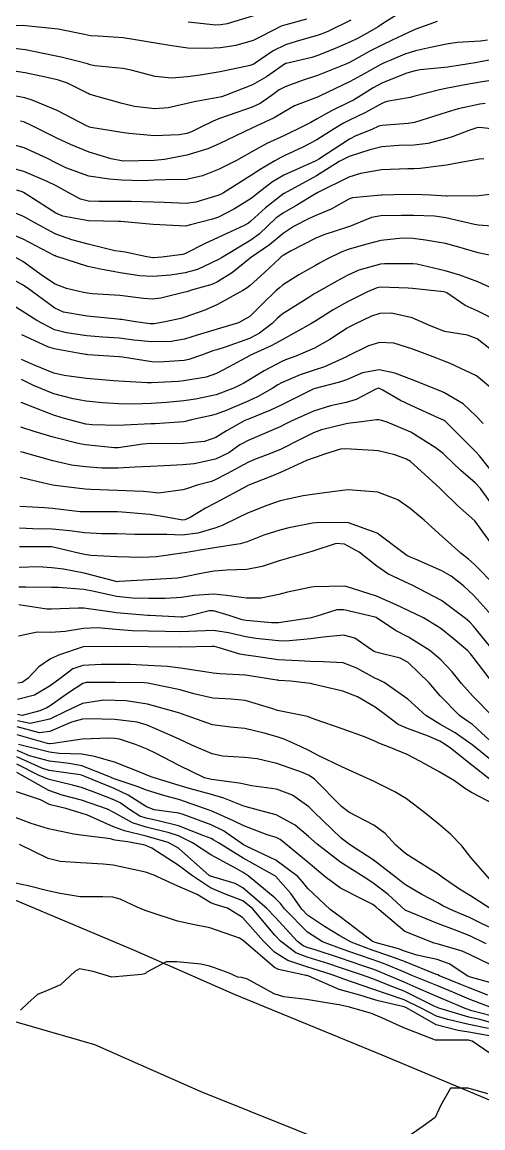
# Model space of a CAD drawing. Header units: metres. Extents: x 307586 to 320046, y 7427249 to 7434250.
# Drawn here: x 318675.9 to 318704.2, y 7430230.3 to 7430298.3 of the extents above; entities that cross this region are included whole.
import ezdxf

# ---------------------------------------------------------------- set-up
doc = ezdxf.new("R2010")
doc.units = ezdxf.units.M
doc.header["$MEASUREMENT"] = 0
for name, color, linetype in [('Curvas de Nivel 1m', 11, 'Continuous'), ('Curvas de Nivel 5m', 15, 'Continuous'), ('Vias Primárias', 230, 'Continuous')]:
    doc.layers.add(name, color=color, linetype=linetype)

msp = doc.modelspace()

# ---------------------------------------------------------------- linework, layer by layer
at = {"layer": 'Curvas de Nivel 1m', "flags": 128}
for points, elevation in [([(318699.631, 7430299.19), (318698.088, 7430298.218), (318697.761, 7430298.008), (318697.231, 7430297.689), (318696.491, 7430297.281), (318696.074, 7430297.077), (318695.121, 7430296.661), (318694.06, 7430296.228), (318693.682, 7430296.111), (318692.105, 7430295.749), (318692.062, 7430295.741), (318690.89, 7430294.916), (318690.04, 7430294.431), (318688.408, 7430293.794), (318688.131, 7430293.699), (318688.031, 7430293.676), (318686.454, 7430293.388), (318686.025, 7430293.285), (318684.838, 7430293.021), (318684.02, 7430292.96), (318682.781, 7430293.103), (318682.024, 7430293.284), (318680.109, 7430293.812), (318680.032, 7430293.839), (318679.929, 7430293.892), (318678.656, 7430294.528), (318678.041, 7430294.73), (318677.008, 7430294.966), (318676.045, 7430295.162), (318675.361, 7430295.265)], 806), ([(318693.35, 7430298.477), (318692.087, 7430298.114), (318691.809, 7430298.03), (318691.238, 7430297.758), (318690.49, 7430297.353), (318690.074, 7430297.16), (318689.007, 7430296.847), (318688.067, 7430296.707), (318687.218, 7430296.656), (318686.066, 7430296.681), (318685.078, 7430296.825), (318684.07, 7430297.002), (318682.709, 7430297.228), (318682.075, 7430297.325), (318680.547, 7430297.414), (318680.076, 7430297.454), (318679.7, 7430297.518), (318678.072, 7430297.845), (318677.49, 7430297.926), (318676.075, 7430298.069), (318675.942, 7430298.075), (318674.074, 7430298.034)], 808), ([(318690.092, 7430298.681), (318688.478, 7430298.185), (318688.086, 7430298.112), (318687.785, 7430298.104), (318686.088, 7430298.294)], 809), ([(318696.09, 7430298.412), (318694.673, 7430297.721), (318694.263, 7430297.544), (318694.079, 7430297.48), (318692.721, 7430297.095), (318692.07, 7430296.89), (318691.302, 7430296.52), (318690.197, 7430295.769), (318690.116, 7430295.706), (318690.052, 7430295.673), (318689.896, 7430295.617), (318688.047, 7430295.23), (318686.823, 7430295.034), (318686.044, 7430294.932), (318685.051, 7430294.843), (318684.044, 7430294.943), (318682.579, 7430295.334), (318682.049, 7430295.44), (318680.343, 7430295.594), (318680.051, 7430295.668), (318679.879, 7430295.721), (318679.174, 7430295.903), (318678.263, 7430296.124), (318678.055, 7430296.168), (318677.748, 7430296.231), (318676.059, 7430296.59), (318674.836, 7430296.734)], 807), ([(318704.507, 7430297.173), (318704.075, 7430297.114), (318702.662, 7430297.037), (318702.073, 7430296.951), (318700.986, 7430296.724), (318700.066, 7430296.529), (318699.41, 7430296.312), (318698.054, 7430295.738), (318698.015, 7430295.719), (318697.944, 7430295.681), (318696.734, 7430295.005), (318696.042, 7430294.631), (318694.161, 7430293.728), (318694.074, 7430293.687), (318694.032, 7430293.668), (318692.631, 7430293.137), (318692.019, 7430292.8), (318691.37, 7430292.399), (318690.003, 7430291.77), (318687.993, 7430290.8), (318687.298, 7430290.499), (318685.986, 7430290.098), (318684.629, 7430289.84), (318683.982, 7430289.783), (318682.112, 7430289.739), (318681.982, 7430289.749), (318681.339, 7430289.876), (318679.987, 7430290.283), (318678.841, 7430290.757), (318677.995, 7430291.154), (318676.432, 7430291.936), (318676.006, 7430292.126), (318675.757, 7430292.194)], 804), ([(318705.531, 7430296.118), (318704.056, 7430295.84), (318703.86, 7430295.807), (318702.722, 7430295.623), (318702.151, 7430295.529), (318702.052, 7430295.517), (318700.349, 7430295.348), (318700.049, 7430295.297), (318699.534, 7430295.143), (318698.042, 7430294.554), (318697.47, 7430294.254), (318696.586, 7430293.694), (318696.246, 7430293.481), (318696.028, 7430293.377), (318694.895, 7430292.841), (318694.012, 7430292.331), (318693.63, 7430292.113), (318692.898, 7430291.741), (318692.298, 7430291.449), (318691.999, 7430291.321), (318690.927, 7430290.827), (318689.988, 7430290.312), (318689.045, 7430289.784), (318687.977, 7430289.252), (318686.952, 7430288.832), (318685.971, 7430288.616), (318684.709, 7430288.577), (318683.97, 7430288.556), (318683.299, 7430288.527), (318681.97, 7430288.567), (318681.228, 7430288.62), (318679.967, 7430288.808), (318678.556, 7430289.33), (318677.978, 7430289.618), (318677.371, 7430289.926), (318675.989, 7430290.546), (318674.888, 7430290.853)], 803), ([(318705.228, 7430294.776), (318704.043, 7430294.588), (318703.218, 7430294.441), (318702.039, 7430294.228), (318701.545, 7430294.128), (318700.034, 7430293.726), (318699.735, 7430293.654), (318698.303, 7430293.401), (318698.027, 7430293.296), (318696.988, 7430292.721), (318696.011, 7430292.263), (318695.635, 7430292.079), (318695.071, 7430291.714), (318693.996, 7430291.039), (318693.131, 7430290.599), (318691.986, 7430290.068), (318691.774, 7430289.963), (318691.401, 7430289.756), (318690.511, 7430289.231), (318689.974, 7430288.883), (318688.255, 7430287.796), (318688.074, 7430287.686), (318687.96, 7430287.639), (318686.551, 7430287.217), (318685.953, 7430287.132), (318684.602, 7430287.192), (318683.954, 7430287.221), (318682.57, 7430287.245), (318681.954, 7430287.256), (318680.575, 7430287.255), (318679.947, 7430287.272), (318679.452, 7430287.401), (318678.501, 7430287.912), (318677.957, 7430288.211), (318677.394, 7430288.493), (318675.97, 7430289.091), (318674.421, 7430289.519)], 802), ([(318704.36, 7430293.273), (318704.027, 7430293.235), (318702.694, 7430292.952), (318702.02, 7430292.754), (318701.171, 7430292.483), (318700.01, 7430292.123), (318699.611, 7430292.054), (318698.007, 7430291.937), (318697.807, 7430291.881), (318697.387, 7430291.686), (318696.4, 7430291.295), (318695.997, 7430291.096), (318694.114, 7430289.858), (318693.983, 7430289.769), (318693.957, 7430289.756), (318693.901, 7430289.731), (318691.974, 7430288.866), (318691.265, 7430288.462), (318690.361, 7430287.766), (318690.143, 7430287.586), (318689.958, 7430287.441), (318688.924, 7430286.81), (318687.94, 7430286.296), (318687.58, 7430286.162), (318686.226, 7430285.817), (318686, 7430285.751), (318685.932, 7430285.739), (318683.933, 7430285.84), (318681.935, 7430286.014), (318681.789, 7430286.017), (318679.935, 7430286.062), (318678.375, 7430286.351), (318677.939, 7430286.544), (318676.279, 7430287.608), (318675.952, 7430287.817), (318675.867, 7430287.856), (318675.525, 7430287.946)], 801), ([(318704.266, 7430289.886), (318703.985, 7430289.86), (318703.772, 7430289.825), (318702.737, 7430289.622), (318701.982, 7430289.491), (318700.348, 7430289.277), (318699.979, 7430289.264), (318699.596, 7430289.273), (318697.978, 7430289.211), (318696.685, 7430288.984), (318695.973, 7430288.746), (318694.047, 7430287.803), (318693.963, 7430287.754), (318693.912, 7430287.721), (318692.705, 7430286.985), (318691.945, 7430286.559), (318691.47, 7430286.225), (318690.99, 7430285.759), (318690.45, 7430285.242), (318689.924, 7430284.876), (318688.119, 7430283.797), (318687.995, 7430283.716), (318687.911, 7430283.663), (318686.648, 7430283.066), (318685.898, 7430282.858), (318684.998, 7430282.727), (318683.895, 7430282.631), (318683.076, 7430282.671), (318681.898, 7430282.873), (318680.693, 7430283.09), (318679.903, 7430283.26), (318677.94, 7430283.892), (318677.913, 7430283.904), (318677.883, 7430283.92), (318675.923, 7430284.936), (318674.272, 7430285.614)], 799), ([(318705.966, 7430287.844), (318703.963, 7430287.6), (318702.008, 7430287.583), (318701.962, 7430287.587), (318701.018, 7430287.639), (318699.963, 7430287.675), (318698.742, 7430287.668), (318697.989, 7430287.653), (318697.962, 7430287.651), (318696.187, 7430287.47), (318695.958, 7430287.391), (318694.87, 7430286.79), (318693.943, 7430286.392), (318693.484, 7430286.183), (318692.611, 7430285.74), (318691.928, 7430285.287), (318691.086, 7430284.593), (318689.913, 7430283.793), (318689.884, 7430283.77), (318688.805, 7430282.881), (318687.89, 7430282.304), (318687.535, 7430282.156), (318686.347, 7430281.815), (318685.995, 7430281.705), (318685.881, 7430281.673), (318684.396, 7430281.316), (318683.877, 7430281.25), (318683.321, 7430281.292), (318681.879, 7430281.479), (318680.184, 7430281.583), (318679.88, 7430281.61), (318679.64, 7430281.653), (318678.588, 7430281.909), (318677.887, 7430282.175), (318677.185, 7430282.635), (318675.907, 7430283.569), (318675.211, 7430283.947)], 798), ([(318705.862, 7430285.652), (318703.936, 7430285.792), (318703.708, 7430285.832), (318701.942, 7430286.256), (318701.229, 7430286.352), (318699.944, 7430286.398), (318699.205, 7430286.4), (318697.943, 7430286.367), (318697.364, 7430286.264), (318695.966, 7430285.7), (318695.942, 7430285.69), (318694.431, 7430285.212), (318693.926, 7430284.996), (318692.375, 7430284.201), (318691.915, 7430283.93), (318691.811, 7430283.854), (318691.691, 7430283.752), (318690.776, 7430282.885), (318689.888, 7430282.089), (318689.707, 7430281.951), (318689.433, 7430281.777), (318687.874, 7430280.921), (318687.101, 7430280.577), (318685.866, 7430280.13), (318685.629, 7430280.058), (318684.565, 7430279.833), (318683.977, 7430279.723), (318683.862, 7430279.719), (318683.749, 7430279.729), (318682.835, 7430279.855), (318681.984, 7430279.988), (318681.864, 7430280.003), (318681.72, 7430280.016), (318679.866, 7430280.203), (318678.412, 7430280.455), (318677.871, 7430280.691), (318676.166, 7430281.937), (318675.886, 7430282.136), (318675.482, 7430282.351)], 797), ([(318705.8, 7430283.696), (318703.918, 7430284.101), (318702.742, 7430284.439), (318701.923, 7430284.669), (318700.69, 7430284.878), (318699.926, 7430284.97), (318699.27, 7430285.004), (318697.925, 7430284.863), (318696.995, 7430284.617), (318695.919, 7430284.292), (318695.483, 7430284.139), (318694.614, 7430283.713), (318694.161, 7430283.465), (318693.907, 7430283.326), (318692.883, 7430282.751), (318691.888, 7430282.11), (318691.691, 7430281.947), (318691.475, 7430281.754), (318690.666, 7430280.971), (318689.867, 7430280.17), (318689.171, 7430279.78), (318687.859, 7430279.397), (318686.64, 7430279.027), (318685.853, 7430278.791), (318685.034, 7430278.645), (318683.851, 7430278.617), (318682.728, 7430278.733), (318681.853, 7430278.838), (318680.82, 7430278.914), (318679.85, 7430278.999), (318678.596, 7430279.165), (318677.855, 7430279.368), (318676.766, 7430279.931), (318675.869, 7430280.512), (318674.479, 7430281.352)], 796), ([(318705.729, 7430279.581), (318703.872, 7430280.528), (318703.127, 7430280.863), (318701.987, 7430281.628), (318701.884, 7430281.681), (318701.817, 7430281.698), (318699.887, 7430281.908), (318699.615, 7430281.926), (318697.887, 7430281.982), (318697.637, 7430281.932), (318697.112, 7430281.688), (318696.293, 7430281.281), (318695.877, 7430281.072), (318694.999, 7430280.581), (318693.864, 7430279.862), (318693.622, 7430279.724), (318691.853, 7430278.743), (318691.217, 7430278.388), (318689.873, 7430277.77), (318689.853, 7430277.759), (318688.555, 7430277.066), (318687.826, 7430276.679), (318687.182, 7430276.447), (318685.819, 7430276.212), (318685.463, 7430276.179), (318683.817, 7430276.1), (318683.558, 7430276.103), (318681.818, 7430276.191), (318681.476, 7430276.213), (318679.818, 7430276.37), (318678.457, 7430276.548), (318677.821, 7430276.701), (318676.559, 7430277.199), (318675.829, 7430277.541)], 794), ([(318705.412, 7430277.584), (318703.855, 7430278.808), (318703.272, 7430279.023), (318701.859, 7430279.252), (318700.881, 7430279.64), (318699.867, 7430280.096), (318698.588, 7430280.387), (318697.87, 7430280.37), (318697.353, 7430280.2), (318696.301, 7430279.696), (318696.013, 7430279.547), (318695.861, 7430279.461), (318694.792, 7430278.772), (318693.848, 7430278.24), (318692.701, 7430277.737), (318692.072, 7430277.514), (318691.838, 7430277.415), (318690.751, 7430276.839), (318689.82, 7430276.272), (318689.511, 7430276.081), (318688.927, 7430275.783), (318687.809, 7430275.369), (318686.526, 7430275.093), (318685.805, 7430274.984), (318684.752, 7430274.882), (318683.803, 7430274.822), (318682.736, 7430274.79), (318681.802, 7430274.812), (318680.816, 7430274.867), (318679.804, 7430274.973), (318679.011, 7430275.108), (318677.808, 7430275.417), (318676.561, 7430275.933), (318675.817, 7430276.308)], 793), ([(318704.958, 7430275.589), (318703.827, 7430276.538), (318702.157, 7430277.306), (318701.84, 7430277.422), (318701.324, 7430277.635), (318699.848, 7430278.198), (318698.731, 7430278.546), (318697.852, 7430278.589), (318697.168, 7430278.369), (318695.843, 7430277.716), (318695.814, 7430277.7), (318694.459, 7430277.088), (318693.83, 7430276.878), (318692.968, 7430276.59), (318691.818, 7430276.093), (318691.597, 7430275.972), (318691.244, 7430275.756), (318690.335, 7430275.237), (318689.805, 7430274.992), (318688.416, 7430274.407), (318687.797, 7430274.17), (318687.506, 7430274.093), (318686.292, 7430273.815), (318685.895, 7430273.716), (318685.791, 7430273.701), (318684.05, 7430273.577), (318683.789, 7430273.568), (318682.16, 7430273.492), (318681.787, 7430273.476), (318680.169, 7430273.505), (318679.788, 7430273.558), (318678.475, 7430273.91), (318677.939, 7430274.062), (318677.795, 7430274.109), (318677.488, 7430274.231), (318675.802, 7430274.887)], 792), ([(318704.226, 7430273.596), (318703.797, 7430274.053), (318703.004, 7430274.811), (318701.812, 7430275.507), (318701.515, 7430275.633), (318699.823, 7430276.305), (318698.802, 7430276.692), (318697.831, 7430276.893), (318696.801, 7430276.717), (318695.822, 7430276.29), (318695.391, 7430276.132), (318693.813, 7430275.72), (318691.803, 7430274.731), (318691.14, 7430274.416), (318689.794, 7430273.873), (318689.559, 7430273.774), (318688.432, 7430273.141), (318687.777, 7430272.744), (318687.081, 7430272.5), (318685.771, 7430272.365), (318685.247, 7430272.349), (318683.771, 7430272.358), (318683.29, 7430272.327), (318681.766, 7430272.095), (318681.548, 7430272.09), (318679.769, 7430272.278), (318679.305, 7430272.362), (318677.775, 7430272.758), (318676.597, 7430273.115), (318675.784, 7430273.372)], 791), ([(318704.973, 7430268.345), (318704.077, 7430269.597), (318703.746, 7430269.949), (318702.847, 7430270.707), (318701.903, 7430271.628), (318701.765, 7430271.759), (318701.286, 7430272.119), (318699.784, 7430273.073), (318698.316, 7430273.672), (318697.915, 7430273.799), (318697.794, 7430273.822), (318697.663, 7430273.813), (318696.75, 7430273.69), (318695.898, 7430273.592), (318695.791, 7430273.575), (318694.288, 7430273.212), (318693.783, 7430273.028), (318692.92, 7430272.588), (318691.767, 7430272.004), (318691.588, 7430271.929), (318691.142, 7430271.756), (318690.15, 7430271.375), (318689.757, 7430271.197), (318688.459, 7430270.498), (318687.746, 7430270.125), (318687.51, 7430270.038), (318686.631, 7430269.811), (318685.976, 7430269.582), (318685.74, 7430269.507), (318684.252, 7430269.32), (318683.738, 7430269.364), (318683.304, 7430269.412), (318681.739, 7430269.485), (318680.096, 7430269.53), (318679.738, 7430269.554), (318677.873, 7430269.786), (318677.741, 7430269.81), (318677.2, 7430269.925), (318675.746, 7430270.275)], 789), ([(318705.205, 7430265.585), (318703.723, 7430267.6), (318702.66, 7430268.544), (318701.741, 7430269.438), (318701.546, 7430269.632), (318699.759, 7430271.255), (318699.517, 7430271.411), (318698.789, 7430271.665), (318697.766, 7430271.906), (318697.508, 7430271.942), (318695.768, 7430272.043), (318695.461, 7430272.01), (318694.474, 7430271.713), (318693.96, 7430271.519), (318693.76, 7430271.461), (318693.351, 7430271.318), (318691.751, 7430270.583), (318691.171, 7430270.334), (318689.743, 7430269.783), (318689.722, 7430269.77), (318687.732, 7430268.689), (318687.153, 7430268.382), (318686.207, 7430267.815), (318685.877, 7430267.662), (318685.72, 7430267.65), (318684.73, 7430267.83), (318683.725, 7430268.003), (318682.007, 7430268.148), (318681.726, 7430268.162), (318681.435, 7430268.164), (318679.717, 7430268.159), (318679.439, 7430268.173), (318677.72, 7430268.359), (318677.242, 7430268.402), (318675.721, 7430268.499)], 788), ([(318705.014, 7430263.587), (318703.686, 7430264.949), (318703.33, 7430265.246), (318702.863, 7430265.612), (318701.708, 7430266.642), (318700.602, 7430267.641), (318699.73, 7430268.376), (318698.976, 7430268.903), (318697.74, 7430269.378), (318695.924, 7430269.515), (318695.741, 7430269.497), (318694.166, 7430269.288), (318693.738, 7430269.231), (318693.155, 7430269.146), (318691.734, 7430268.833), (318690.929, 7430268.56), (318689.726, 7430268.086), (318689.092, 7430267.779), (318688.177, 7430267.332), (318687.713, 7430267.164), (318686.675, 7430266.844), (318685.707, 7430266.735), (318684.77, 7430266.766), (318683.707, 7430266.767), (318682.79, 7430266.771), (318681.707, 7430266.807), (318680.77, 7430266.811), (318679.703, 7430266.874), (318678.799, 7430266.998), (318677.705, 7430267.102), (318676.514, 7430267.123), (318675.705, 7430267.163)], 787), ([(318704.943, 7430261.587), (318703.664, 7430263.015), (318703.017, 7430263.61), (318702.257, 7430264.2), (318701.682, 7430264.541), (318700.104, 7430265.23), (318699.69, 7430265.402), (318699.525, 7430265.486), (318699.292, 7430265.656), (318697.711, 7430266.856), (318695.937, 7430267.481), (318695.72, 7430267.505), (318693.947, 7430267.49), (318693.719, 7430267.463), (318692.273, 7430267.183), (318691.712, 7430267.044), (318690.742, 7430266.725), (318689.701, 7430266.318), (318689.28, 7430266.196), (318687.695, 7430265.944), (318687.57, 7430265.926), (318686.819, 7430265.809), (318685.865, 7430265.645), (318685.691, 7430265.617), (318684.119, 7430265.405), (318683.688, 7430265.367), (318683.2, 7430265.359), (318681.688, 7430265.398), (318680.092, 7430265.482), (318679.689, 7430265.546), (318679.406, 7430265.61), (318678.118, 7430265.914), (318677.773, 7430265.998), (318677.694, 7430266.007), (318677.605, 7430266.009), (318675.694, 7430266.003)], 786), ([(318704.872, 7430257.587), (318703.619, 7430259.227), (318703.456, 7430259.437), (318703.287, 7430259.605), (318702.385, 7430260.373), (318701.636, 7430260.982), (318700.559, 7430261.641), (318699.649, 7430262.074), (318698.873, 7430262.444), (318697.662, 7430262.968), (318695.804, 7430263.565), (318695.671, 7430263.586), (318693.83, 7430263.558), (318693.67, 7430263.539), (318692.185, 7430263.222), (318691.663, 7430263.073), (318690.574, 7430262.846), (318689.659, 7430262.848), (318688.43, 7430263.02), (318687.663, 7430263.107), (318686.454, 7430263.02), (318685.659, 7430262.889), (318684.66, 7430262.828), (318683.658, 7430262.839), (318682.658, 7430262.855), (318681.659, 7430262.965), (318680.284, 7430263.263), (318679.665, 7430263.376), (318678.079, 7430263.501), (318677.667, 7430263.513), (318676.08, 7430263.522), (318675.667, 7430263.525)], 784), ([(318704.796, 7430255.588), (318703.591, 7430256.814), (318702.906, 7430257.61), (318702.317, 7430258.326), (318701.617, 7430259.06), (318700.942, 7430259.637), (318699.631, 7430260.457), (318698.835, 7430260.862), (318697.643, 7430261.66), (318697.59, 7430261.681), (318695.65, 7430262.14), (318695.219, 7430262.135), (318693.928, 7430261.717), (318693.642, 7430261.635), (318693.537, 7430261.617), (318691.639, 7430261.33), (318691.212, 7430261.328), (318689.64, 7430261.475), (318689.393, 7430261.526), (318688.611, 7430261.785), (318687.647, 7430262.069), (318687.38, 7430262.07), (318686.316, 7430261.813), (318685.767, 7430261.693), (318685.642, 7430261.684), (318683.693, 7430261.789), (318683.642, 7430261.791), (318683.595, 7430261.793), (318682.855, 7430261.852), (318681.644, 7430261.958), (318681.546, 7430261.97), (318679.648, 7430262.228), (318679.3, 7430262.243), (318677.647, 7430262.168), (318677.386, 7430262.184), (318675.65, 7430262.442)], 783), ([(318705.204, 7430253.583), (318703.568, 7430255.073), (318703.258, 7430255.293), (318702.794, 7430255.612), (318701.591, 7430256.854), (318700.908, 7430257.637), (318699.615, 7430258.893), (318699.122, 7430259.162), (318697.621, 7430259.536), (318697.519, 7430259.578), (318697.366, 7430259.683), (318696.327, 7430260.39), (318695.632, 7430260.58), (318694.377, 7430260.459), (318693.629, 7430260.349), (318692.097, 7430260.212), (318691.628, 7430260.221), (318690.24, 7430260.375), (318689.63, 7430260.473), (318688.563, 7430260.717), (318687.634, 7430260.872), (318686.613, 7430260.83), (318685.633, 7430260.78), (318684.66, 7430260.802), (318683.633, 7430260.823), (318682.626, 7430260.848), (318681.633, 7430260.923), (318680.49, 7430261.026), (318679.634, 7430260.99), (318678.518, 7430260.793), (318677.631, 7430260.746), (318676.796, 7430260.764), (318675.629, 7430260.511)], 782), ([(318705.533, 7430252.231), (318703.85, 7430253.597), (318703.555, 7430253.84), (318702.515, 7430254.568), (318701.568, 7430255.092), (318700.707, 7430255.639), (318699.588, 7430256.63), (318698.144, 7430257.672), (318697.77, 7430257.843), (318697.605, 7430257.916), (318696.465, 7430258.545), (318695.615, 7430258.87), (318694.392, 7430258.935), (318693.615, 7430258.954), (318692.877, 7430258.993), (318691.616, 7430259.059), (318690.103, 7430259.28), (318689.619, 7430259.348), (318689.254, 7430259.411), (318687.982, 7430259.795), (318687.701, 7430259.876), (318687.624, 7430259.887), (318687.536, 7430259.889), (318685.623, 7430259.839), (318685.604, 7430259.84), (318683.623, 7430259.852), (318681.623, 7430259.87), (318679.643, 7430259.869), (318679.623, 7430259.866), (318678.151, 7430259.376), (318677.611, 7430259.117), (318676.896, 7430258.634), (318676.226, 7430257.934), (318675.869, 7430257.658), (318675.59, 7430257.619)], 781), ([(318704.929, 7430250.165), (318703.516, 7430250.895), (318703.079, 7430251.167), (318702.464, 7430251.616), (318701.531, 7430252.178), (318700.384, 7430252.798), (318699.547, 7430253.227), (318698.504, 7430253.666), (318697.815, 7430253.935), (318697.557, 7430254.051), (318696.92, 7430254.325), (318695.564, 7430254.809), (318693.889, 7430255.398), (318693.571, 7430255.516), (318693.416, 7430255.567), (318692.605, 7430255.735), (318691.576, 7430255.952), (318691.288, 7430256.042), (318689.585, 7430256.561), (318688.729, 7430256.64), (318687.586, 7430256.691), (318686.428, 7430256.974), (318685.594, 7430257.21), (318683.873, 7430257.563), (318683.6, 7430257.619), (318683.401, 7430257.644), (318681.591, 7430257.666), (318679.809, 7430257.67), (318679.59, 7430257.604), (318678.717, 7430257.035), (318677.576, 7430256.234), (318677.382, 7430256.115), (318676.957, 7430255.926), (318675.873, 7430255.633), (318675.57, 7430255.689)], 779), ([(318704.62, 7430245.588), (318703.473, 7430246.909), (318702.925, 7430247.608), (318702.217, 7430248.345), (318701.496, 7430248.947), (318700.645, 7430249.639), (318699.512, 7430250.518), (318698.8, 7430250.945), (318697.522, 7430251.573), (318697.292, 7430251.682), (318695.535, 7430252.487), (318694.086, 7430253.173), (318693.549, 7430253.453), (318693, 7430253.728), (318691.991, 7430254.177), (318691.559, 7430254.327), (318690.761, 7430254.558), (318689.564, 7430254.838), (318688.689, 7430254.908), (318687.566, 7430255.061), (318685.66, 7430255.731), (318685.572, 7430255.77), (318685.43, 7430255.821), (318683.58, 7430256.331), (318682.26, 7430256.537), (318681.58, 7430256.566), (318680.889, 7430256.568), (318679.578, 7430256.373), (318678.572, 7430255.905), (318677.568, 7430255.409), (318676.361, 7430255.136), (318675.567, 7430255.311)], 778), ([(318704.948, 7430243.585), (318703.442, 7430244.544), (318702.785, 7430244.948), (318701.799, 7430245.625), (318701.457, 7430245.883), (318700.807, 7430246.292), (318699.475, 7430247.131), (318698.866, 7430247.659), (318698.198, 7430248.378), (318697.495, 7430248.889), (318695.964, 7430249.695), (318695.506, 7430250.046), (318693.85, 7430251.717), (318693.526, 7430251.953), (318693.121, 7430252.134), (318691.537, 7430252.685), (318690.33, 7430252.973), (318689.542, 7430253.059), (318688.196, 7430253.137), (318687.545, 7430253.279), (318686.295, 7430253.813), (318685.556, 7430254.159), (318684.961, 7430254.424), (318683.565, 7430255.034), (318682.94, 7430255.223), (318681.568, 7430255.384), (318680.015, 7430255.439), (318679.568, 7430255.417), (318678.893, 7430255.227), (318677.56, 7430254.655), (318676.922, 7430254.564), (318675.563, 7430254.933)], 777), ([(318705.413, 7430242.24), (318704.208, 7430242.805), (318703.427, 7430243.181), (318702.405, 7430243.615), (318701.743, 7430243.932), (318701.438, 7430244.101), (318700.462, 7430244.62), (318699.449, 7430245.209), (318699.196, 7430245.399), (318698.891, 7430245.658), (318697.469, 7430246.75), (318696.009, 7430247.695), (318695.487, 7430248.091), (318693.812, 7430249.717), (318693.506, 7430250.011), (318692.504, 7430250.726), (318691.516, 7430251.101), (318689.97, 7430251.314), (318689.519, 7430251.402), (318689.213, 7430251.468), (318687.522, 7430251.691), (318687.076, 7430251.804), (318685.534, 7430252.561), (318684.062, 7430253.318), (318683.549, 7430253.564), (318682.834, 7430253.851), (318681.86, 7430254.169), (318681.556, 7430254.219), (318681.194, 7430254.236), (318679.556, 7430254.182), (318677.764, 7430253.917), (318677.581, 7430253.891), (318677.553, 7430253.894), (318677.425, 7430253.921), (318675.558, 7430254.453)], 776), ([(318705.377, 7430239.007), (318703.443, 7430239.539), (318703.382, 7430239.558), (318703.353, 7430239.571), (318703.294, 7430239.601), (318702.135, 7430240.363), (318701.393, 7430240.619), (318700.151, 7430240.887), (318699.398, 7430241.146), (318699.021, 7430241.278), (318697.592, 7430241.677), (318697.404, 7430241.745), (318697.156, 7430241.933), (318695.426, 7430243.247), (318694.818, 7430243.706), (318693.446, 7430244.986), (318693.122, 7430245.398), (318692.828, 7430245.729), (318691.468, 7430246.726), (318689.65, 7430247.598), (318689.482, 7430247.68), (318689.347, 7430247.772), (318688.246, 7430248.544), (318687.494, 7430248.909), (318685.774, 7430249.543), (318685.501, 7430249.617), (318683.983, 7430249.835), (318683.505, 7430250.012), (318682.382, 7430250.727), (318681.516, 7430251.134), (318679.719, 7430251.888), (318679.524, 7430251.965), (318679.433, 7430251.983), (318677.528, 7430252.26), (318677.065, 7430252.39), (318675.54, 7430253.085)], 773), ([(318704.661, 7430240.317), (318703.396, 7430240.939), (318702.932, 7430241.141), (318701.402, 7430241.588), (318701.206, 7430241.632), (318699.414, 7430242.356), (318697.837, 7430243.674), (318697.629, 7430243.871), (318697.436, 7430244.013), (318696.785, 7430244.341), (318695.446, 7430245.021), (318694.511, 7430245.709), (318693.466, 7430246.588), (318692.073, 7430247.741), (318691.743, 7430248.004), (318691.487, 7430248.138), (318690.949, 7430248.295), (318689.494, 7430248.853), (318688.875, 7430249.158), (318687.503, 7430249.773), (318687.423, 7430249.801), (318685.509, 7430250.463), (318684.637, 7430250.703), (318683.515, 7430251.039), (318682.937, 7430251.269), (318681.522, 7430251.748), (318681.198, 7430251.873), (318679.533, 7430252.544), (318678.762, 7430252.674), (318677.537, 7430252.829), (318676.324, 7430253.15), (318675.546, 7430253.488)], 774), ([(318704.522, 7430238.438), (318703.376, 7430238.875), (318702.856, 7430239.086), (318701.535, 7430239.628), (318701.433, 7430239.679), (318701.384, 7430239.695), (318701.29, 7430239.725), (318699.391, 7430240.503), (318698.55, 7430240.818), (318697.398, 7430241.189), (318696.111, 7430241.693), (318695.409, 7430242.075), (318694.474, 7430242.653), (318693.427, 7430243.344), (318693.067, 7430243.725), (318692.393, 7430244.686), (318691.453, 7430245.75), (318689.469, 7430246.859), (318687.948, 7430247.793), (318687.662, 7430247.975), (318687.486, 7430248.062), (318687.051, 7430248.241), (318685.493, 7430248.848), (318684.148, 7430249.182), (318683.498, 7430249.315), (318683.101, 7430249.45), (318682.464, 7430249.856), (318681.901, 7430250.258), (318681.509, 7430250.447), (318680.57, 7430250.822), (318679.516, 7430251.208), (318678.966, 7430251.347), (318677.521, 7430251.697), (318676.953, 7430251.926), (318675.534, 7430252.646)], 772), ([(318704.929, 7430237.584), (318703.369, 7430238.187), (318702.366, 7430238.609), (318701.377, 7430239.018), (318699.832, 7430239.646), (318699.385, 7430239.841), (318698.097, 7430240.377), (318697.392, 7430240.629), (318695.972, 7430241.119), (318695.399, 7430241.316), (318694.345, 7430241.711), (318693.412, 7430242.298), (318692.015, 7430243.741), (318691.753, 7430244.062), (318691.439, 7430244.397), (318689.77, 7430245.767), (318689.456, 7430245.977), (318689.022, 7430246.214), (318687.472, 7430247.073), (318686.346, 7430247.811), (318685.487, 7430248.236), (318684.901, 7430248.413), (318683.492, 7430248.759), (318682.661, 7430249.023), (318681.5, 7430249.677), (318681.124, 7430249.874), (318679.508, 7430250.428), (318678.328, 7430250.725), (318677.514, 7430251.011), (318675.862, 7430251.937), (318675.526, 7430252.131)], 771), ([(318705.348, 7430236.573), (318704.02, 7430236.926), (318703.355, 7430237.087), (318701.513, 7430237.628), (318701.401, 7430237.667), (318701.363, 7430237.684), (318701.267, 7430237.728), (318699.373, 7430238.668), (318698.666, 7430238.951), (318697.381, 7430239.448), (318696.745, 7430239.686), (318695.387, 7430240.135), (318694.743, 7430240.353), (318693.393, 7430240.771), (318692.707, 7430241.041), (318691.751, 7430241.745), (318691.409, 7430242.122), (318690.042, 7430243.764), (318689.438, 7430244.237), (318688.32, 7430244.665), (318687.445, 7430245.027), (318686.284, 7430245.812), (318685.462, 7430246.435), (318683.838, 7430247.476), (318683.48, 7430247.638), (318683.32, 7430247.682), (318682.335, 7430247.857), (318681.569, 7430247.963), (318681.475, 7430247.987), (318681.294, 7430248.054), (318679.479, 7430248.271), (318679.036, 7430248.34), (318677.484, 7430248.658), (318676.424, 7430248.996), (318675.494, 7430249.343)], 769), ([(318704.561, 7430236.372), (318703.348, 7430236.632), (318702.048, 7430236.924), (318701.356, 7430237.136), (318700.411, 7430237.64), (318699.368, 7430238.149), (318698.229, 7430238.524), (318697.374, 7430238.813), (318695.662, 7430239.415), (318695.381, 7430239.511), (318694.874, 7430239.705), (318693.388, 7430240.18), (318692.22, 7430240.566), (318691.396, 7430241.076), (318690.721, 7430241.757), (318689.424, 7430243.201), (318688.504, 7430243.784), (318687.67, 7430244.031), (318687.436, 7430244.138), (318686.635, 7430244.615), (318685.446, 7430245.137), (318683.921, 7430245.835), (318683.455, 7430245.999), (318681.932, 7430246.335), (318681.458, 7430246.42), (318680.853, 7430246.482), (318679.46, 7430246.565), (318678.203, 7430246.651), (318677.462, 7430246.84), (318675.701, 7430247.707)], 768), ([(318705.079, 7430235.84), (318703.341, 7430236.156), (318702.692, 7430236.26), (318701.347, 7430236.599), (318699.508, 7430237.649), (318699.364, 7430237.711), (318697.77, 7430238.077), (318697.368, 7430238.2), (318696.634, 7430238.424), (318695.374, 7430238.783), (318693.511, 7430239.59), (318693.382, 7430239.633), (318693.309, 7430239.648), (318692.963, 7430239.726), (318691.641, 7430240.002), (318691.387, 7430240.126), (318689.489, 7430241.769), (318689.404, 7430241.841), (318689.247, 7430241.931), (318687.414, 7430242.566), (318686.463, 7430242.763), (318685.42, 7430242.977), (318683.734, 7430243.532), (318683.43, 7430243.641), (318682.947, 7430243.847), (318681.902, 7430244.328), (318681.439, 7430244.455), (318680.833, 7430244.482), (318679.439, 7430244.486), (318678.207, 7430244.675), (318677.442, 7430244.85), (318676.231, 7430245.147), (318675.447, 7430245.318)], 767), ([(318705.321, 7430234.385), (318703.556, 7430235.598), (318703.334, 7430235.655), (318703.273, 7430235.662), (318701.333, 7430235.662), (318701.302, 7430235.661), (318699.345, 7430236.427), (318697.989, 7430237.035), (318697.357, 7430237.298), (318696.002, 7430237.694), (318695.364, 7430237.835), (318695.2, 7430237.867), (318693.367, 7430238.167), (318691.959, 7430238.331), (318691.371, 7430238.517), (318689.735, 7430239.411), (318689.38, 7430239.514), (318689.141, 7430239.534), (318688.591, 7430239.782), (318687.697, 7430240.106), (318687.387, 7430240.209), (318686.859, 7430240.334), (318685.39, 7430240.491), (318684.727, 7430240.489), (318683.529, 7430239.839), (318683.454, 7430239.768), (318683.382, 7430239.736), (318683.231, 7430239.693), (318681.378, 7430239.547), (318680.226, 7430239.882), (318679.384, 7430240.046), (318679.099, 7430239.894), (318678.214, 7430239.064), (318677.365, 7430238.699), (318676.812, 7430238.474), (318676.221, 7430237.931), (318675.769, 7430237.516)], 766)]:
    msp.add_lwpolyline(points, dxfattribs=dict(at, elevation=elevation))
at = {"layer": 'Curvas de Nivel 5m', "flags": 128}
for points, elevation in [([(318701.399, 7430298.327), (318700.085, 7430297.856), (318699.641, 7430297.657), (318698.592, 7430297.155), (318698.071, 7430296.912), (318697.259, 7430296.494), (318696.055, 7430295.832), (318695.969, 7430295.786), (318695.772, 7430295.704), (318694.046, 7430295.004), (318693.091, 7430294.691), (318692.039, 7430294.315), (318691.677, 7430294.113), (318691.184, 7430293.758), (318690.503, 7430293.288), (318690.022, 7430293.057), (318689.081, 7430292.72), (318688.011, 7430292.355), (318687.608, 7430292.205), (318686.826, 7430291.812), (318686.281, 7430291.536), (318685.999, 7430291.445), (318685.534, 7430291.363), (318683.997, 7430291.287), (318682.427, 7430291.438), (318681.999, 7430291.504), (318680.081, 7430291.81), (318680.002, 7430291.83), (318679.959, 7430291.847), (318679.87, 7430291.892), (318678.017, 7430292.86), (318676.468, 7430293.494), (318676.028, 7430293.625), (318674.266, 7430293.967)], 805), ([(318706.003, 7430291.58), (318704.006, 7430291.801), (318703.834, 7430291.783), (318703.359, 7430291.616), (318702.378, 7430291.247), (318701.998, 7430291.124), (318700.823, 7430290.813), (318699.994, 7430290.709), (318699.032, 7430290.703), (318697.992, 7430290.61), (318697.247, 7430290.431), (318695.986, 7430290.027), (318695.377, 7430289.709), (318693.974, 7430288.825), (318691.987, 7430287.75), (318691.97, 7430287.743), (318690.838, 7430286.872), (318689.937, 7430286.04), (318689.785, 7430285.923), (318689.515, 7430285.776), (318687.925, 7430285.034), (318687.076, 7430284.654), (318685.915, 7430284.049), (318685.748, 7430283.988), (318684.464, 7430283.834), (318683.965, 7430283.786), (318683.912, 7430283.787), (318683.541, 7430283.846), (318682.194, 7430284.144), (318681.916, 7430284.182), (318681.564, 7430284.226), (318679.92, 7430284.639), (318678.921, 7430284.903), (318677.926, 7430285.25), (318676.644, 7430285.933), (318675.937, 7430286.336), (318674.789, 7430286.8)], 800), ([(318705.477, 7430281.584), (318703.894, 7430282.306), (318702.796, 7430282.72), (318701.903, 7430282.996), (318700.156, 7430283.401), (318699.91, 7430283.424), (318698.164, 7430283.421), (318697.909, 7430283.39), (318696.575, 7430283.021), (318695.898, 7430282.729), (318695.236, 7430282.363), (318694.107, 7430281.718), (318693.967, 7430281.635), (318693.882, 7430281.585), (318693.505, 7430281.351), (318691.869, 7430280.327), (318691.557, 7430280.063), (318691.252, 7430279.756), (318690.474, 7430279.146), (318689.854, 7430278.834), (318688.349, 7430278.294), (318687.846, 7430278.138), (318687.589, 7430278.059), (318686.894, 7430277.809), (318686.122, 7430277.533), (318685.838, 7430277.477), (318684.291, 7430277.38), (318683.836, 7430277.397), (318682.039, 7430277.668), (318681.84, 7430277.691), (318679.896, 7430277.825), (318679.832, 7430277.833), (318679.78, 7430277.839), (318679.42, 7430277.896), (318677.837, 7430278.189), (318677.446, 7430278.317), (318675.85, 7430279.056)], 795), ([(318705.117, 7430270.218), (318704.01, 7430271.598), (318703.767, 7430271.867), (318702.017, 7430273.627), (318701.901, 7430273.736), (318701.795, 7430273.799), (318701.494, 7430273.935), (318699.803, 7430274.702), (318699.154, 7430275.007), (318698.014, 7430275.677), (318697.814, 7430275.763), (318697.738, 7430275.757), (318697.589, 7430275.682), (318696.422, 7430275.079), (318695.805, 7430274.896), (318694.829, 7430274.684), (318693.799, 7430274.365), (318692.408, 7430273.741), (318692.01, 7430273.527), (318691.788, 7430273.415), (318690.628, 7430272.914), (318689.775, 7430272.561), (318689.265, 7430272.283), (318688.574, 7430271.788), (318687.759, 7430271.393), (318686.448, 7430271.121), (318685.755, 7430271.05), (318684.603, 7430270.983), (318683.754, 7430270.961), (318682.816, 7430270.917), (318681.753, 7430270.854), (318680.774, 7430270.858), (318679.753, 7430270.923), (318678.89, 7430271.039), (318677.757, 7430271.303), (318675.869, 7430271.832), (318675.762, 7430271.862)], 790), ([(318704.883, 7430259.587), (318703.638, 7430261.133), (318703.412, 7430261.374), (318703.143, 7430261.607), (318701.659, 7430262.708), (318699.87, 7430263.648), (318699.674, 7430263.736), (318698.369, 7430264.359), (318697.684, 7430264.817), (318696.591, 7430265.691), (318695.7, 7430266.183), (318695.182, 7430266.224), (318693.693, 7430265.72), (318691.687, 7430265.141), (318690.639, 7430264.805), (318689.681, 7430264.62), (318688.467, 7430264.574), (318687.68, 7430264.511), (318687.082, 7430264.403), (318685.676, 7430264.114), (318685.416, 7430264.082), (318683.674, 7430263.975), (318681.834, 7430263.868), (318681.683, 7430263.86), (318681.639, 7430263.87), (318679.678, 7430264.4), (318678.408, 7430264.637), (318677.681, 7430264.727), (318676.839, 7430264.771), (318675.681, 7430264.744)], 785), ([(318704.79, 7430251.587), (318703.538, 7430252.588), (318702.22, 7430253.62), (318701.825, 7430253.895), (318701.557, 7430254.049), (318700.806, 7430254.392), (318699.565, 7430254.837), (318698.998, 7430255.089), (318698.213, 7430255.67), (318697.58, 7430256.145), (318696.502, 7430256.778), (318695.595, 7430257.141), (318693.747, 7430257.572), (318693.601, 7430257.598), (318692.38, 7430257.738), (318691.652, 7430257.798), (318691.603, 7430257.801), (318691.543, 7430257.811), (318689.606, 7430258.107), (318688.021, 7430258.208), (318687.607, 7430258.241), (318687.096, 7430258.317), (318685.61, 7430258.551), (318684.798, 7430258.641), (318683.612, 7430258.72), (318682.512, 7430258.762), (318681.606, 7430258.768), (318680.715, 7430258.77), (318679.605, 7430258.714), (318678.99, 7430258.511), (318678.191, 7430257.911), (318677.588, 7430257.466), (318676.618, 7430256.894), (318675.58, 7430256.609)], 780), ([(318704.408, 7430241.59), (318703.41, 7430242.089), (318702.631, 7430242.395), (318701.421, 7430242.833), (318699.433, 7430243.65), (318698.392, 7430244.615), (318697.45, 7430245.349), (318696.902, 7430245.686), (318695.466, 7430246.583), (318694.016, 7430247.715), (318693.488, 7430248.199), (318692.657, 7430248.895), (318691.501, 7430249.532), (318690.631, 7430249.759), (318689.506, 7430250.052), (318688.269, 7430250.547), (318687.513, 7430250.769), (318686.213, 7430251.116), (318685.518, 7430251.334), (318683.869, 7430251.837), (318683.525, 7430251.963), (318683.304, 7430252.066), (318681.536, 7430252.768), (318680.312, 7430253.111), (318679.543, 7430253.248), (318678.149, 7430253.306), (318677.545, 7430253.372), (318675.64, 7430253.851)], 775), ([(318705.354, 7430237.001), (318703.462, 7430237.498), (318703.362, 7430237.521), (318703.122, 7430237.604), (318701.882, 7430238.136), (318701.37, 7430238.351), (318700.117, 7430238.901), (318699.379, 7430239.237), (318699.085, 7430239.359), (318698.341, 7430239.666), (318697.665, 7430239.955), (318697.387, 7430240.056), (318696.833, 7430240.241), (318695.393, 7430240.727), (318693.89, 7430241.223), (318693.399, 7430241.372), (318693.148, 7430241.471), (318692.808, 7430241.729), (318691.425, 7430243.231), (318690.927, 7430243.755), (318689.446, 7430245.041), (318688.962, 7430245.291), (318687.452, 7430245.753), (318687.369, 7430245.801), (318685.478, 7430247.464), (318684.848, 7430247.826), (318683.487, 7430248.213), (318682.155, 7430248.532), (318681.487, 7430248.785), (318679.878, 7430249.506), (318679.499, 7430249.633), (318678.559, 7430249.904), (318677.698, 7430250.111), (318677.506, 7430250.184), (318676.989, 7430250.444), (318675.513, 7430250.935)], 770), ([(318704.515, 7430232.367), (318703.3, 7430232.707), (318702.211, 7430232.705), (318701.615, 7430231.625), (318701.276, 7430230.909), (318700.54, 7430230.367), (318699.517, 7430229.647)], 765)]:
    msp.add_lwpolyline(points, dxfattribs=dict(at, elevation=elevation))
at = {"layer": 'Vias Primárias'}
msp.add_lwpolyline([(318705.61, 7430231.555), (318698.017, 7430234.749), (318688.928, 7430238.469), (318682.77, 7430241.174), (318671.649, 7430245.845), (318660.123, 7430247.349), (318647.746, 7430247.569), (318632.1, 7430246.93), (318611.178, 7430244.331), (318590.698, 7430241.702), (318575.361, 7430240.02), (318562.492, 7430238.633), (318550.611, 7430236.324), (318539.53, 7430235.099, 0.00818), (318527.486, 7430233.567, -0.000948), (318501.271, 7430229.847, -0.013362)], format="xyb", dxfattribs=at)
msp.add_lwpolyline([(318705.61, 7430231.555), (318698.017, 7430234.749), (318688.928, 7430238.469), (318682.77, 7430241.174), (318671.649, 7430245.845), (318660.123, 7430247.349), (318647.746, 7430247.569), (318632.1, 7430246.93), (318611.178, 7430244.331), (318590.698, 7430241.702), (318575.361, 7430240.02), (318562.492, 7430238.633), (318550.611, 7430236.324), (318539.53, 7430235.099, 0.00818), (318527.486, 7430233.567, -0.000948), (318501.271, 7430229.847, -0.013362)], format="xyb", dxfattribs=at)
msp.add_lwpolyline([(318712.222, 7430221.462), (318703.048, 7430225.86), (318695.816, 7430228.904), (318686.883, 7430232.475), (318680.341, 7430235.379), (318670.662, 7430238.168), (318660.558, 7430239.86), (318648.929, 7430240.026), (318633.076, 7430239.437), (318610.967, 7430238.045), (318591.054, 7430235.716), (318575.623, 7430233.771), (318562.686, 7430232.376), (318551.55, 7430231.218)], dxfattribs=at)
msp.add_lwpolyline([(318712.222, 7430221.462), (318703.048, 7430225.86), (318695.816, 7430228.904), (318686.883, 7430232.475), (318680.341, 7430235.379), (318670.662, 7430238.168), (318660.558, 7430239.86), (318648.929, 7430240.026), (318633.076, 7430239.437), (318610.967, 7430238.045), (318591.054, 7430235.716), (318575.623, 7430233.771), (318562.686, 7430232.376), (318551.55, 7430231.218)], dxfattribs=at)

doc.saveas('drawing.dxf')
